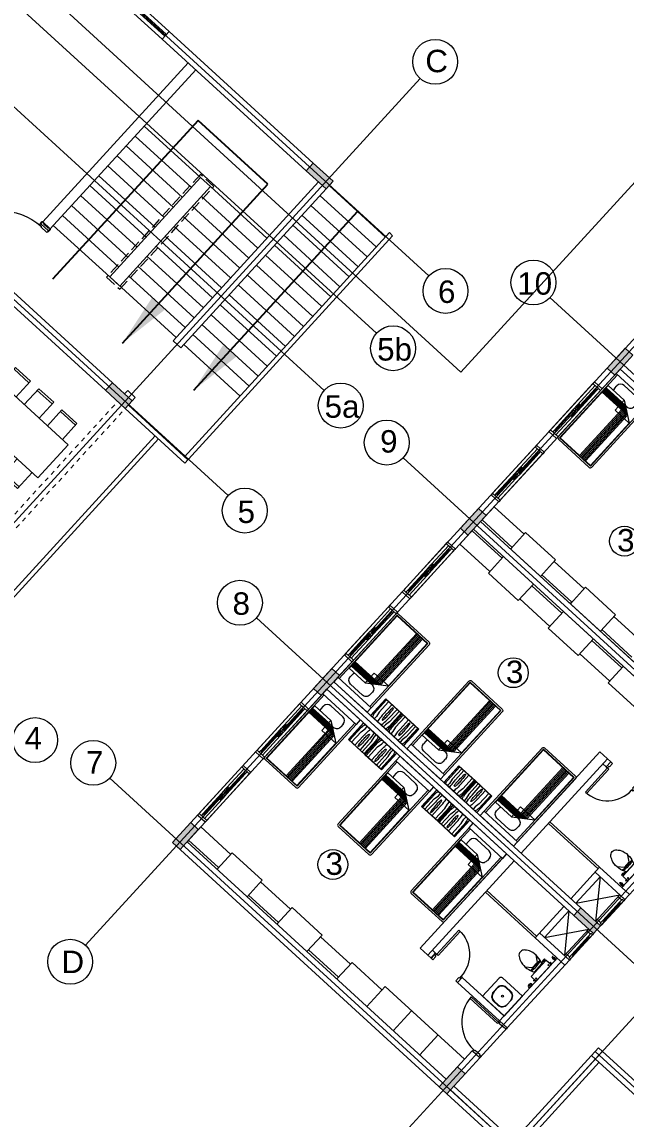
# Model space of a CAD drawing. Header units: metres. Extents: x 750 to 3116, y -341 to 1465.
# Drawn here: x 1572.8 to 1586.25, y 981.92 to 1006.37 of the extents above; entities that cross this region are included whole.
import ezdxf
from ezdxf.enums import TextEntityAlignment as Align

# ---------------------------------------------------------------- set-up
doc = ezdxf.new("R2010")
doc.units = ezdxf.units.M
doc.linetypes.add('ACAD_ISO02W100', pattern=[15, 12, -3])
doc.linetypes.add('HIDDEN', pattern=[0.375, 0.25, -0.125])
for name, color, linetype, lineweight in [('A-Door', 254, 'Continuous', 5), ('Bathroom Door', 252, 'Continuous', 5), ('Bathroom fur', 252, 'Continuous', 5), ('Centre Line', 7, 'Continuous', 13), ('Column', 50, 'Continuous', 20), ('Cutout', 153, 'Continuous', 5), ('Door', 253, 'Continuous', 5), ('Furniture', 44, 'Continuous', 5), ('GUIDE LINE', 7, 'Continuous', 5), ('Hatch', 251, 'Continuous', 5), ('Hidden line', 251, 'Continuous', 5), ('Inverted beam', 252, 'Continuous', 5), ('Levels', 252, 'Continuous', 5), ('Railing', 190, 'Continuous', 5), ('Stiarcase', 180, 'Continuous', 5), ('Wall ext', 20, 'Continuous', 18), ('WINDOW', 33, 'Continuous', 5)]:
    doc.layers.add(name, color=color, linetype=linetype, lineweight=lineweight)
doc.layers.add('Text', color=7, linetype='Continuous')
doc.styles.get("Standard").update_dxf_attribs({"font": 'arial.ttf'})
doc.styles.add('TEXT-DET', font='simplex.shx', dxfattribs={"width": 0.7})
doc.dimstyles.new('ISO-25', dxfattribs={"dimtxt": 2, "dimasz": 2, "dimexe": 1.25, "dimexo": 0.625, "dimgap": 1.5, "dimtad": 1, "dimtxsty": 'Standard', "dimblk": 'DOT', "dimcen": 1.5, "dimadec": 0, "dimazin": 0, "dimtfac": 1, "dimtmove": 0, "dimatfit": 3, "dimfxl": 0, "dimarcsym": 0})

# ---------------------------------------------------------------- blocks, each defined once
blk = doc.blocks.new('Water Closet')
at = {"layer": 'Bathroom fur', "linetype": 'ByBlock'}
for p, q in [((1886.217, 447.662), (1886.217, 447.713)), ((1886.239, 447.713), (1886.217, 447.713)), ((1886.217, 447.662), (1886.232, 447.625)), ((1886.239, 447.608), (1886.239, 447.713)), ((1886.239, 447.666), (1886.264, 447.666)), ((1886.264, 447.23), (1886.264, 447.703)), ((1886.407, 447.713), (1886.274, 447.713)), ((1886.39, 447.724), (1886.365, 447.724)), ((1886.365, 447.724), (1886.365, 447.715)), ((1886.39, 447.715), (1886.365, 447.715)), ((1886.387, 447.744), (1886.368, 447.744)), ((1886.368, 447.744), (1886.368, 447.724)), ((1886.387, 447.744), (1886.387, 447.724)), ((1886.39, 447.724), (1886.39, 447.715)), ((1886.416, 447.23), (1886.416, 447.703)), ((1886.152, 447.554), (1886.027, 447.644)), ((1886.152, 447.379), (1886.152, 447.554)), ((1886.232, 447.625), (1886.239, 447.625)), ((1886.239, 447.608), (1886.264, 447.608)), ((1886.256, 447.343), (1886.256, 447.59)), ((1886.152, 447.379), (1886.027, 447.288)), ((1886.407, 447.22), (1886.274, 447.22)), ((1886.365, 447.208), (1886.365, 447.218)), ((1886.39, 447.218), (1886.365, 447.218)), ((1886.39, 447.208), (1886.365, 447.208)), ((1886.368, 447.189), (1886.368, 447.208)), ((1886.387, 447.189), (1886.368, 447.189)), ((1886.387, 447.189), (1886.387, 447.208)), ((1886.39, 447.208), (1886.39, 447.218))]:
    blk.add_line(p, q, dxfattribs=at)
at = {"layer": 'Bathroom fur', "linetype": 'Continuous', "lineweight": -3}
for p, q in [((1886.331, 447.871), (1886.35, 447.871)), ((1886.331, 447.851), (1886.35, 447.851)), ((1886.364, 447.861), (1886.346, 447.861)), ((1886.364, 447.861), (1886.349, 447.87)), ((1886.364, 447.861), (1886.349, 447.853)), ((1886.364, 447.861), (1886.355, 447.877)), ((1886.364, 447.861), (1886.355, 447.846)), ((1886.364, 447.861), (1886.364, 447.879)), ((1886.364, 447.861), (1886.364, 447.879)), ((1886.364, 447.861), (1886.364, 447.879)), ((1886.364, 447.861), (1886.364, 447.879)), ((1886.364, 447.861), (1886.364, 447.879)), ((1886.364, 447.861), (1886.364, 447.879)), ((1886.364, 447.861), (1886.364, 447.879)), ((1886.364, 447.861), (1886.364, 447.879)), ((1886.364, 447.861), (1886.364, 447.879)), ((1886.364, 447.861), (1886.364, 447.879)), ((1886.364, 447.861), (1886.364, 447.879)), ((1886.364, 447.861), (1886.364, 447.879)), ((1886.364, 447.861), (1886.373, 447.877)), ((1886.364, 447.861), (1886.379, 447.87)), ((1886.364, 447.861), (1886.381, 447.861)), ((1886.364, 447.861), (1886.379, 447.853)), ((1886.364, 447.861), (1886.373, 447.846)), ((1886.364, 447.861), (1886.364, 447.844)), ((1886.378, 447.871), (1886.416, 447.871)), ((1886.378, 447.851), (1886.416, 447.851)), ((1886.416, 447.851), (1886.416, 447.871))]:
    blk.add_line(p, q, dxfattribs=at)
at = {"layer": 'Bathroom fur'}
for p, q in [((1886.356, 447.031), (1886.356, 447.081)), ((1886.366, 447.031), (1886.366, 447.081)), ((1886.416, 447.106), (1886.381, 447.106)), ((1886.416, 447.096), (1886.381, 447.096)), ((1886.416, 447.016), (1886.381, 447.016)), ((1886.416, 447.006), (1886.381, 447.006))]:
    blk.add_line(p, q, dxfattribs=at)
at = {"layer": 'Bathroom fur', "linetype": 'Continuous', "lineweight": -3}
blk.add_circle((1886.364, 447.861), 0.0175, dxfattribs=at)
at = {"layer": 'Bathroom fur', "linetype": 'ByBlock'}
for centre in [(1886.378, 447.669), (1886.378, 447.264)]:
    blk.add_circle(centre, 0.0123, dxfattribs=at)
for centre, radius, start, end in [((1886.274, 447.703), 0.00987, 90, 180), ((1886.407, 447.703), 0.00987, 0, 90), ((1885.835, 447.467), 0.119, 126.3794, 233.6206), ((1886.035, 447.208), 0.446, 109.2942, 127.2549), ((1886.017, 447.095), 0.55, 64.2321, 103.6755), ((1884.672, 447.479), 1.501, 353.4552, 5.5271), ((1885.552, 447.472), 0.65, 345.9276, 13.0204), ((1886.041, 447.728), 0.451, 232.2382, 250.1051), ((1886.017, 447.838), 0.55, 256.3245, 295.7679), ((1886.274, 447.23), 0.00987, 180, 270), ((1886.407, 447.23), 0.00987, 270, 0)]:
    blk.add_arc(centre, radius, start, end, dxfattribs=at)
at = {"layer": 'Bathroom fur', "linetype": 'Continuous', "lineweight": -3}
blk.add_arc((1886.331, 447.861), 0.01, 90.002, 270, dxfattribs=at)
at = {"layer": 'Bathroom fur'}
for centre, radius, start, end in [((1886.381, 447.081), 0.025, 90, 180), ((1886.381, 447.031), 0.025, 180, 270), ((1886.381, 447.081), 0.015, 90, 180), ((1886.381, 447.031), 0.015, 180, 270)]:
    blk.add_arc(centre, radius, start, end, dxfattribs=at)
at = {"layer": 'Bathroom fur', "style": 'TEXT-DET', "width": 0.6}
blk.add_text('1', height=0.06, dxfattribs=at).set_placement((1886.394, 447.07), align=Align.MIDDLE)
blk = doc.blocks.new('Bed')
at = {"layer": 'Furniture', "linetype": 'Continuous'}
for p, q in [((1878.327, 465.952), (1879.337, 465.952)), ((1878.327, 465.817), (1878.327, 465.952)), ((1879.337, 465.817), (1878.327, 465.817)), ((1878.327, 463.909), (1878.327, 465.817)), ((1878.367, 463.909), (1878.367, 465.817)), ((1879.297, 465.817), (1879.297, 463.909)), ((1879.337, 465.952), (1879.337, 465.817)), ((1879.337, 465.817), (1879.337, 463.909)), ((1878.525, 465.544), (1878.525, 465.624)), ((1878.642, 465.742), (1879.002, 465.742)), ((1879.12, 465.624), (1879.12, 465.544)), ((1878.377, 465.499), (1878.862, 465.499)), ((1878.377, 463.919), (1878.377, 465.499)), ((1878.962, 465.429), (1878.377, 465.429)), ((1878.992, 465.407), (1878.377, 465.407)), ((1879.022, 465.386), (1878.377, 465.386)), ((1879.052, 465.365), (1878.377, 465.365)), ((1879.082, 465.344), (1878.377, 465.344)), ((1879.112, 465.323), (1878.377, 465.323)), ((1879.142, 465.302), (1878.377, 465.302)), ((1878.862, 465.499), (1879.287, 465.199)), ((1878.862, 465.199), (1878.862, 465.499)), ((1878.962, 463.919), (1878.962, 465.429)), ((1879.002, 465.427), (1878.965, 465.427)), ((1878.992, 463.919), (1878.992, 465.407)), ((1879.022, 463.919), (1879.022, 465.386)), ((1879.052, 463.919), (1879.052, 465.365)), ((1879.082, 463.919), (1879.082, 465.344)), ((1879.112, 463.919), (1879.112, 465.323)), ((1879.142, 463.919), (1879.142, 465.302)), ((1879.287, 465.199), (1878.862, 465.199)), ((1879.287, 465.199), (1879.287, 463.919)), ((1879.297, 463.909), (1878.367, 463.909)), ((1879.297, 463.869), (1878.367, 463.869)), ((1879.287, 463.919), (1878.377, 463.919))]:
    blk.add_line(p, q, dxfattribs=at)
for centre, radius, start, end in [((1878.642, 465.624), 0.117, 90, 180), ((1878.642, 465.544), 0.117, 180.0006, 202.5189), ((1879.002, 465.624), 0.117, 360, 90), ((1879.002, 465.544), 0.117, 270, 0), ((1878.367, 463.909), 0.04, 180, 270), ((1879.297, 463.909), 0.04, 270, 0)]:
    blk.add_arc(centre, radius, start, end, dxfattribs=at)
blk = doc.blocks.new('Nightstand')
at = {"layer": 'Furniture'}
for p, q in [((1879.838, 464.54), (1879.838, 464.04)), ((1880.338, 464.54), (1879.838, 464.54)), ((1879.843, 464.535), (1879.843, 464.045)), ((1880.333, 464.535), (1879.843, 464.535)), ((1879.951, 464.469), (1879.951, 464.535)), ((1880.226, 464.469), (1880.226, 464.535)), ((1880.333, 464.045), (1880.333, 464.535)), ((1880.338, 464.04), (1880.338, 464.54)), ((1879.869, 464.442), (1879.871, 464.467)), ((1879.869, 464.045), (1879.869, 464.442)), ((1879.929, 464.358), (1879.951, 464.469)), ((1879.929, 464.045), (1879.929, 464.358)), ((1879.997, 464.32), (1879.991, 464.045)), ((1880.074, 464.444), (1880.068, 464.44)), ((1880.08, 464.44), (1880.074, 464.444)), ((1880.147, 464.32), (1880.147, 464.045)), ((1880.248, 464.358), (1880.226, 464.469)), ((1880.248, 464.045), (1880.248, 464.358)), ((1880.308, 464.442), (1880.305, 464.467)), ((1880.308, 464.045), (1880.308, 464.442)), ((1879.838, 464.04), (1880.338, 464.04)), ((1879.843, 464.045), (1880.333, 464.045)), ((1880.068, 464.081), (1880.074, 464.077)), ((1880.074, 464.077), (1880.08, 464.081))]:
    blk.add_line(p, q, dxfattribs=at)
for centre, radius, start, end in [((1880.021, 464.452), 0.15, 146.5657, 174.2856), ((1880.825, 464.399), 0.823, 170.5074, 174.0179), ((1879.315, 464.399), 0.828, 5.9821, 9.4446), ((1880.156, 464.452), 0.15, 5.7144, 33.4343), ((1881.576, 464.32), 1.578, 174.0179, 180), ((1880.715, 464.32), 0.664, 175.5997, 180), ((1880.715, 464.32), 0.664, 180, 184.4003), ((1880.395, 464.345), 0.343, 169.4757, 175.5997), ((1880.197, 464.382), 0.142, 155.8434, 169.4757), ((1879.951, 464.382), 0.142, 10.5243, 24.1566), ((1879.753, 464.345), 0.343, 4.4003, 10.5243), ((1879.433, 464.32), 0.664, 0, 4.4003), ((1879.433, 464.32), 0.664, 355.5997, 0), ((1878.564, 464.32), 1.583, 0, 5.9821), ((1886.298, 464.381), 6.246, 181.0259, 182.4606), ((1880.197, 464.139), 0.142, 190.5243, 204.1566), ((1879.951, 464.139), 0.142, 335.8434, 349.4757), ((1873.85, 464.381), 6.246, 357.5394, 358.9741)]:
    blk.add_arc(centre, radius, start, end, dxfattribs=at)
blk = doc.blocks.new('Wash bashin')
at = {"layer": 'Bathroom fur', "ltscale": 0.35}
for p, q in [((1884.067, 437.333), (1884.067, 437.883)), ((1884.117, 437.933), (1884.717, 437.933)), ((1884.717, 437.333), (1884.717, 437.933)), ((1884.067, 437.333), (1884.717, 437.333))]:
    blk.add_line(p, q, dxfattribs=at)
at = {"layer": 'Bathroom fur'}
for p, q in [((1884.177, 437.568), (1884.177, 437.688)), ((1884.185, 437.568), (1884.185, 437.688)), ((1884.327, 437.838), (1884.447, 437.838)), ((1884.327, 437.83), (1884.447, 437.83)), ((1884.589, 437.688), (1884.589, 437.568)), ((1884.597, 437.688), (1884.597, 437.568)), ((1884.447, 437.426), (1884.327, 437.426)), ((1884.447, 437.418), (1884.327, 437.418))]:
    blk.add_line(p, q, dxfattribs=at)
blk.add_circle((1884.392, 437.633), 0.0225, dxfattribs=at)
at = {"layer": 'Bathroom fur', "ltscale": 0.35}
blk.add_arc((1884.117, 437.883), 0.05, 90, 180, dxfattribs=at)
at = {"layer": 'Bathroom fur'}
for centre, radius, start, end in [((1884.327, 437.688), 0.15, 90, 180), ((1884.327, 437.688), 0.142, 90, 180), ((1884.447, 437.688), 0.15, 0, 90), ((1884.447, 437.688), 0.142, 0, 90), ((1884.327, 437.568), 0.15, 180, 270), ((1884.327, 437.568), 0.142, 180, 270), ((1884.447, 437.568), 0.15, 270, 0), ((1884.447, 437.568), 0.142, 270, 0)]:
    blk.add_arc(centre, radius, start, end, dxfattribs=at)
blk = doc.blocks.new('Dining Table')
at = {"layer": 'Furniture', "color": 0, "linetype": 'ByBlock'}
for p, q in [((29872645, 12208379), (29872645, 12208859)), ((29872645, 12208859), (29873095, 12208859)), ((29872645, 12208809), (29873095, 12208809)), ((29873095, 12208859), (29873095, 12208379)), ((29873345, 12208859), (29873345, 12208379)), ((29873795, 12208859), (29873345, 12208859)), ((29873795, 12208809), (29873345, 12208809)), ((29873795, 12208379), (29873795, 12208859)), ((29874495, 12208859), (29874045, 12208859)), ((29874045, 12208859), (29874045, 12208379)), ((29874495, 12208809), (29874045, 12208809)), ((29874495, 12208379), (29874495, 12208859)), ((29872470, 12208379), (29872470, 12207379)), ((29874670, 12208379), (29872470, 12208379)), ((29874670, 12207379), (29874670, 12208379)), ((29874670, 12207379), (29872470, 12207379)), ((29872645, 12207379), (29872645, 12206899)), ((29873095, 12206899), (29873095, 12207379)), ((29873345, 12206899), (29873345, 12207379)), ((29873795, 12207379), (29873795, 12206899)), ((29874045, 12206899), (29874045, 12207379)), ((29874495, 12207379), (29874495, 12206899)), ((29872645, 12206949), (29873095, 12206949)), ((29872645, 12206899), (29873095, 12206899)), ((29873795, 12206949), (29873345, 12206949)), ((29873795, 12206899), (29873345, 12206899)), ((29874495, 12206949), (29874045, 12206949)), ((29874495, 12206899), (29874045, 12206899))]:
    blk.add_line(p, q, dxfattribs=at)
blk = doc.blocks.new('Door 900')
at = {"layer": 'A-Door'}
for points in [[(29934124, 12198491), (29934164, 12198491), (29934164, 12198476), (29934239, 12198476), (29934314, 12198476), (29934314, 12198491), (29934354, 12198491), (29934354, 12198524), (29934239, 12198524), (29934124, 12198524)], [(29934164, 12197672), (29934314, 12197672), (29934314, 12197658), (29934354, 12197658), (29934354, 12197624), (29934239, 12197624), (29934124, 12197624), (29934124, 12197658), (29934164, 12197658)]]:
    blk.add_lwpolyline(points, close=True, dxfattribs=at)
blk.add_lwpolyline([(29935187, 12197658), (29934354, 12197658), (29934354, 12197698), (29935185, 12197698)], dxfattribs=at)
blk.add_arc((29934327, 12197631), 860, 1.7769, 88.2024, dxfattribs=at)
blk = doc.blocks.new('Door1')
at = {"layer": 'Bathroom Door'}
for p, q in [((1900.586, 444.886), (1899.856, 444.886)), ((1900.586, 444.846), (1899.857, 444.846))]:
    blk.add_line(p, q, dxfattribs=at)
for points in [[(1900.736, 444.921), (1900.586, 444.921), (1900.586, 444.886), (1900.636, 444.886), (1900.636, 444.871), (1900.736, 444.871), (1900.736, 444.921)], [(1900.586, 444.886), (1900.586, 444.846)], [(1900.736, 444.121), (1900.586, 444.121), (1900.586, 444.156), (1900.636, 444.156), (1900.636, 444.171), (1900.736, 444.171), (1900.736, 444.121)]]:
    blk.add_lwpolyline(points, dxfattribs=at)
blk.add_arc((1900.586, 444.886), 0.73, 180, 270, dxfattribs=at)
blk = doc.blocks.new('WINODO1')
at = {"layer": 'WINDOW', "linetype": 'Continuous'}
for p, q in [((2471212540, 936769700), (2471212491, 936769700)), ((2471212491, 936769700), (2471212491, 936769470)), ((2471212540, 936769470), (2471212491, 936769470)), ((2471212540, 936769700), (2471212540, 936769470)), ((2471213991, 936769700), (2471213943, 936769700)), ((2471213943, 936769700), (2471213943, 936769470)), ((2471213991, 936769470), (2471213943, 936769470)), ((2471213991, 936769700), (2471213991, 936769470))]:
    blk.add_line(p, q, dxfattribs=at)
at = {"layer": 'WINDOW'}
for p, q in [((2471212540, 936769700), (2471213943, 936769700)), ((2471213241, 936769537), (2471212540, 936769537)), ((2471212540, 936769470), (2471213943, 936769470)), ((2471212588, 936769633), (2471213217, 936769633)), ((2471212588, 936769585), (2471213217, 936769585)), ((2471213193, 936769561), (2471213089, 936769561)), ((2471213241, 936769633), (2471213943, 936769633)), ((2471213266, 936769585), (2471213895, 936769585)), ((2471213266, 936769537), (2471213895, 936769537)), ((2471213290, 936769609), (2471213394, 936769609))]:
    blk.add_line(p, q, dxfattribs=at)
at = {"layer": 'WINDOW', "color": 4}
blk.add_line((2471212588, 936769609), (2471213217, 936769609), dxfattribs=at)
at = {"layer": 'WINDOW', "color": 4, "true_color": 0x1fffff}
blk.add_line((2471213266, 936769561), (2471213895, 936769561), dxfattribs=at)
at = {"layer": 'WINDOW'}
for points in [[(2471212540, 936769585), (2471212588, 936769585), (2471212588, 936769633), (2471212540, 936769633)], [(2471213076, 936769561), (2471213089, 936769568), (2471213089, 936769554)], [(2471213217, 936769585), (2471213266, 936769585), (2471213266, 936769633), (2471213217, 936769633)], [(2471213217, 936769537), (2471213266, 936769537), (2471213266, 936769585), (2471213217, 936769585)], [(2471213406, 936769609), (2471213394, 936769616), (2471213394, 936769602)], [(2471213895, 936769537), (2471213943, 936769537), (2471213943, 936769585), (2471213895, 936769585)]]:
    blk.add_lwpolyline(points, close=True, dxfattribs=at)
blk = doc.blocks.new('_Dot')
at = {"color": 0, "linetype": 'ByBlock', "lineweight": -2}
blk.add_line((-0.5, 0), (-1, 0), dxfattribs=at)
at = {"color": 0, "linetype": 'ByBlock', "const_width": 0.5}
blk.add_lwpolyline([(-0.25, 0, 1), (0.25, 0, 1)], format="xyb", close=True, dxfattribs=at)
blk = doc.blocks.new('door 1500')
at = {"layer": 'Door'}
for p, q in [((11493492.435, 4446033.785), (11493492.43, 4446033.735)), ((11493492.609, 4446033.719), (11493492.43, 4446033.735)), ((11493492.435, 4446033.785), (11493492.664, 4446033.765)), ((11493492.631, 4446033.804), (11493492.474, 4446033.818)), ((11493492.61, 4446033.734), (11493492.609, 4446033.719)), ((11493492.61, 4446033.734), (11493492.661, 4446033.729)), ((11493492.664, 4446033.765), (11493492.661, 4446033.729)), ((11493492.315, 4446032.42), (11493492.319, 4446032.471)), ((11493492.315, 4446032.42), (11493492.544, 4446032.4)), ((11493492.498, 4446032.455), (11493492.319, 4446032.471)), ((11493492.505, 4446032.367), (11493492.348, 4446032.381)), ((11493492.497, 4446032.441), (11493492.498, 4446032.455)), ((11493492.497, 4446032.441), (11493492.547, 4446032.436)), ((11493492.544, 4446032.4), (11493492.547, 4446032.436)), ((11493492.546, 4446032.428), (11493492.569, 4446032.426)), ((11493492.559, 4446032.438), (11493492.557, 4446032.415)), ((11493492.585, 4446032.436), (11493492.571, 4446032.437)), ((11493492.571, 4446032.437), (11493492.573, 4446032.415)), ((11493492.573, 4446032.415), (11493493.788, 4446032.308)), ((11493492.589, 4446032.476), (11493492.585, 4446032.436)), ((11493493.783, 4446032.371), (11493492.589, 4446032.476)), ((11493492.711, 4446032.465), (11493492.706, 4446032.404)), ((11493493.661, 4446032.382), (11493493.656, 4446032.32)), ((11493493.78, 4446032.331), (11493493.783, 4446032.371)), ((11493493.794, 4446032.33), (11493493.78, 4446032.331)), ((11493493.788, 4446032.308), (11493493.794, 4446032.33))]:
    blk.add_line(p, q, dxfattribs=at)
for points in [[(11493492.433, 4446033.847), (11493492.44, 4446033.846), (11493492.433, 4446033.767), (11493492.426, 4446033.768, -0.414214), (11493492.419, 4446033.776), (11493492.425, 4446033.84, -0.414214)], [(11493492.676, 4446033.826), (11493492.669, 4446033.826), (11493492.662, 4446033.747), (11493492.67, 4446033.747, 0.414214), (11493492.677, 4446033.753), (11493492.683, 4446033.818, 0.414214)], [(11493492.302, 4446032.353), (11493492.309, 4446032.352), (11493492.316, 4446032.438), (11493492.309, 4446032.439, 0.414214), (11493492.301, 4446032.432), (11493492.295, 4446032.361, 0.414214)], [(11493492.545, 4446032.331), (11493492.538, 4446032.332), (11493492.545, 4446032.418), (11493492.553, 4446032.418, -0.414214), (11493492.559, 4446032.41), (11493492.553, 4446032.338, -0.414214)]]:
    blk.add_lwpolyline(points, format="xyb", close=True, dxfattribs=at)
for radius in [0.00865, 0.00577]:
    blk.add_circle((11493492.558, 4446032.427), radius, dxfattribs=at)
at = {"layer": 'Door', "linetype": 'HIDDEN', "ltscale": 10}
blk.add_arc((11493492.493, 4446032.434), 1.305, 355.4248, 84.8429, dxfattribs=at)
blk = doc.blocks.new('700mm Door')
at = {"layer": 'Door'}
for points in [[(11493508.327, 4446107.926), (11493508.287, 4446107.926), (11493508.287, 4446107.776), (11493508.344, 4446107.776), (11493508.344, 4446107.868), (11493508.344, 4446107.88), (11493508.327, 4446107.88)], [(11493508.327, 4446107.88), (11493508.413, 4446107.88), (11493508.413, 4446107.926), (11493508.327, 4446107.926)], [(11493508.413, 4446107.891), (11493508.961, 4446107.891), (11493508.961, 4446107.914), (11493508.413, 4446107.914)], [(11493509.047, 4446107.88), (11493508.961, 4446107.88), (11493508.961, 4446107.926), (11493509.047, 4446107.926)], [(11493509.047, 4446107.926), (11493509.047, 4446107.88), (11493509.03, 4446107.88), (11493509.03, 4446107.868), (11493509.03, 4446107.776), (11493509.087, 4446107.776), (11493509.087, 4446107.926)]]:
    blk.add_lwpolyline(points, close=True, dxfattribs=at)
at = {"layer": 'Door', "color": 1}
blk.add_lwpolyline([(11493508.413, 4446107.88), (11493508.961, 4446107.88), (11493508.961, 4446107.926), (11493508.413, 4446107.926)], close=True, dxfattribs=at)

msp = doc.modelspace()

# ---------------------------------------------------------------- hatches: boundary and pattern name
at = {"layer": 'Hatch', "transparency": 33554687}
h = msp.add_hatch(color=256, dxfattribs=at)
h.dxf.hatch_style = 1
h.paths.add_polyline_path([(1646.175, 977.256), (1646.005, 977.411), (1645.846, 977.238), (1645.755, 977.138), (1645.6, 976.969), (1645.769, 976.813)])
h.paths.add_polyline_path([(1649.318, 980.688), (1649.149, 980.843), (1648.743, 980.401), (1648.913, 980.245)])
h.paths.add_polyline_path([(1652.587, 984.256), (1652.417, 984.412), (1652.384, 984.375), (1652.292, 984.275), (1652.012, 983.969), (1652.182, 983.814)])
h.paths.add_polyline_path([(1655.856, 987.825), (1655.686, 987.98), (1655.281, 987.538), (1655.45, 987.383)])
h.paths.add_polyline_path([(1659.124, 991.394), (1658.955, 991.549), (1658.549, 991.106), (1658.719, 990.951)])
h.paths.add_polyline_path([(1661.826, 995.231), (1661.67, 995.061), (1662.113, 994.656), (1662.268, 994.826)])
h.paths.add_polyline_path([(1657.785, 998.932), (1657.629, 998.763), (1658.072, 998.357), (1658.227, 998.527)])
h.paths.add_polyline_path([(1654.516, 995.364), (1654.361, 995.194), (1654.471, 995.093), (1654.803, 994.789), (1654.958, 994.959)])
h.paths.add_polyline_path([(1652.746, 996.985), (1652.591, 996.815), (1653.033, 996.41), (1653.189, 996.58)])
h.paths.add_polyline_path([(1651.542, 991.776), (1651.372, 991.932), (1650.967, 991.489), (1651.137, 991.334)])
h.paths.add_polyline_path([(1650.045, 993.148), (1649.875, 993.303), (1649.47, 992.86), (1649.64, 992.705)])
h.paths.add_polyline_path([(1647.979, 988.227), (1647.823, 988.057), (1647.934, 987.956), (1648.266, 987.652), (1648.421, 987.822)])
h.paths.add_polyline_path([(1646.541, 989.544), (1646.209, 989.848), (1646.053, 989.678), (1646.496, 989.273), (1646.651, 989.443)])
h.paths.add_polyline_path([(1645.004, 984.639), (1644.835, 984.795), (1644.43, 984.352), (1644.599, 984.197)])
h.paths.add_polyline_path([(1643.632, 986.147), (1643.463, 986.302), (1643.058, 985.86), (1643.227, 985.704)])
h.paths.add_polyline_path([(1641.441, 981.09), (1641.286, 980.92), (1641.728, 980.515), (1641.884, 980.684)])
h.paths.add_polyline_path([(1640.114, 982.306), (1639.944, 982.461), (1639.539, 982.018), (1639.709, 981.863)])
h.paths.add_polyline_path([(1636.735, 978.838), (1636.403, 979.142), (1636.247, 978.973), (1636.69, 978.567), (1636.845, 978.737)])
h.paths.add_polyline_path([(1631.152, 984.454), (1630.982, 984.609), (1630.577, 984.167), (1630.746, 984.011)])
h.paths.add_polyline_path([(1634.17, 987.75), (1634.001, 987.905), (1633.595, 987.463), (1633.765, 987.307)])
h.paths.add_polyline_path([(1637.689, 991.591), (1637.519, 991.746), (1637.114, 991.304), (1637.284, 991.149)])
h.paths.add_polyline_path([(1640.833, 995.023), (1640.663, 995.178), (1640.258, 994.736), (1640.427, 994.581), (1640.461, 994.618), (1640.552, 994.717)])
h.paths.add_polyline_path([(1644.101, 998.592), (1643.932, 998.747), (1643.527, 998.305), (1643.696, 998.149)])
h.paths.add_polyline_path([(1646.999, 1001.755), (1647.09, 1001.854), (1647.245, 1002.024), (1647.076, 1002.179), (1646.67, 1001.737), (1646.84, 1001.581)])
h.paths.add_polyline_path([(1636.008, 999.191), (1635.839, 999.347), (1635.433, 998.904), (1635.603, 998.749)])
h.paths.add_polyline_path([(1631.525, 1003.298), (1631.369, 1003.129), (1631.48, 1003.027), (1631.812, 1002.723), (1631.967, 1002.893)])
h.paths.add_polyline_path([(1628.676, 999.847), (1628.506, 1000.002), (1628.101, 999.56), (1628.27, 999.405)])
h.paths.add_polyline_path([(1632.989, 995.896), (1632.82, 996.051), (1632.415, 995.609), (1632.584, 995.453)])
h.paths.add_polyline_path([(1629.471, 992.054), (1629.301, 992.21), (1628.896, 991.767), (1629.066, 991.612)])
h.paths.add_polyline_path([(1624.987, 996.161), (1624.832, 995.991), (1625.274, 995.586), (1625.43, 995.756)])
h.paths.add_polyline_path([(1626.327, 988.622), (1626.157, 988.778), (1626.124, 988.741), (1626.032, 988.641), (1625.752, 988.335), (1625.922, 988.18)])
h.paths.add_polyline_path([(1621.719, 992.593), (1621.563, 992.423), (1621.674, 992.322), (1622.006, 992.018), (1622.161, 992.187)])
h.paths.add_polyline_path([(1619.949, 994.214), (1619.794, 994.044), (1620.236, 993.639), (1620.391, 993.808), (1620.281, 993.91)])
h.paths.add_polyline_path([(1623.218, 997.782), (1623.062, 997.613), (1623.505, 997.207), (1623.66, 997.377)])
h.paths.add_polyline_path([(1626.486, 1001.351), (1626.331, 1001.181), (1626.773, 1000.776), (1626.929, 1000.945)])
h.paths.add_polyline_path([(1622.117, 1005.353), (1621.962, 1005.183), (1622.404, 1004.778), (1622.56, 1004.947)])
h.paths.add_polyline_path([(1619.143, 1001.765), (1618.973, 1001.921), (1618.568, 1001.478), (1618.738, 1001.323)])
h.paths.add_polyline_path([(1615.874, 998.197), (1615.705, 998.352), (1615.299, 997.91), (1615.469, 997.754)])
h.paths.add_polyline_path([(1612.731, 994.765), (1612.561, 994.92), (1612.156, 994.478), (1612.325, 994.322)])
h.paths.add_polyline_path([(1617.373, 990.513), (1617.203, 990.668), (1616.798, 990.226), (1616.967, 990.07)])
h.paths.add_polyline_path([(1618.745, 989.005), (1618.575, 989.16), (1618.17, 988.718), (1618.339, 988.563)])
h.paths.add_polyline_path([(1623.058, 985.054), (1622.889, 985.209), (1622.483, 984.767), (1622.653, 984.611)])
h.paths.add_polyline_path([(1619.915, 981.622), (1619.745, 981.777), (1619.34, 981.334), (1619.509, 981.179)])
h.paths.add_polyline_path([(1615.181, 985.455), (1615.026, 985.286), (1615.468, 984.881), (1615.624, 985.05)])
h.paths.add_polyline_path([(1613.411, 987.077), (1613.256, 986.907), (1613.699, 986.502), (1613.854, 986.671)])
h.paths.add_polyline_path([(1609.042, 991.079), (1608.887, 990.909), (1609.329, 990.504), (1609.485, 990.673)])
h.paths.add_polyline_path([(1610.143, 983.508), (1609.987, 983.338), (1610.43, 982.933), (1610.585, 983.103)])
h.paths.add_polyline_path([(1607.566, 979.807), (1607.397, 979.962), (1606.992, 979.52), (1607.161, 979.365)])
h.paths.add_polyline_path([(1602.924, 984.059), (1602.755, 984.214), (1602.35, 983.772), (1602.519, 983.617)])
h.paths.add_polyline_path([(1604.823, 995.445), (1604.653, 995.601), (1604.495, 995.427), (1604.403, 995.328), (1604.248, 995.158), (1604.418, 995.003)])
h.paths.add_polyline_path([(1607.842, 998.741), (1607.672, 998.896), (1607.267, 998.454), (1607.436, 998.298)])
h.paths.add_polyline_path([(1603.528, 1002.692), (1603.358, 1002.848), (1602.953, 1002.405), (1603.123, 1002.25)])
h.paths.add_polyline_path([(1600.09, 999.279), (1599.934, 999.109), (1600.377, 998.704), (1600.532, 998.874)])
h.paths.add_polyline_path([(1602.031, 1004.063), (1601.861, 1004.219), (1601.456, 1003.776), (1601.626, 1003.621)])
h.paths.add_polyline_path([(1596.087, 1009.508), (1595.918, 1009.663), (1595.513, 1009.22), (1595.682, 1009.065)])
h.paths.add_polyline_path([(1592.944, 1006.075), (1592.774, 1006.231), (1592.369, 1005.788), (1592.538, 1005.633)])
h.paths.add_polyline_path([(1598.32, 1000.9), (1598.164, 1000.731), (1598.607, 1000.325), (1598.762, 1000.495)])
h.paths.add_polyline_path([(1595.619, 997.063), (1595.449, 997.218), (1595.044, 996.776), (1595.213, 996.62)])
h.paths.add_polyline_path([(1589.675, 1002.507), (1589.505, 1002.662), (1589.1, 1002.22), (1589.27, 1002.064)])
h.paths.add_polyline_path([(1586.406, 998.938), (1586.237, 999.094), (1585.831, 998.651), (1586.001, 998.496)])
h.paths.add_polyline_path([(1592.225, 993.358), (1591.782, 993.763), (1591.627, 993.594), (1592.07, 993.188)])
h.paths.add_polyline_path([(1593.995, 991.737), (1593.552, 992.142), (1593.397, 991.972), (1593.839, 991.567)])
h.paths.add_polyline_path([(1596.821, 995.711), (1596.666, 995.541), (1597.108, 995.136), (1597.263, 995.305)])
h.paths.add_polyline_path([(1601.304, 991.604), (1601.135, 991.759), (1600.729, 991.317), (1600.899, 991.161)])
h.paths.add_polyline_path([(1598.161, 988.172), (1597.991, 988.327), (1597.586, 987.885), (1597.755, 987.729)])
h.paths.add_polyline_path([(1594.892, 984.603), (1594.722, 984.759), (1594.317, 984.316), (1594.487, 984.161)])
h.paths.add_polyline_path([(1590.578, 988.555), (1590.408, 988.71), (1590.003, 988.267), (1590.173, 988.112)])
h.paths.add_polyline_path([(1589.081, 989.926), (1588.912, 990.081), (1588.506, 989.639), (1588.676, 989.483)])
h.paths.add_polyline_path([(1583.138, 995.37), (1582.968, 995.525), (1582.563, 995.083), (1582.732, 994.927)])
h.paths.add_polyline_path([(1579.869, 991.801), (1579.699, 991.957), (1579.294, 991.514), (1579.464, 991.359)])
h.paths.add_polyline_path([(1585.245, 986.626), (1585.09, 986.456), (1585.532, 986.051), (1585.687, 986.221)])
h.paths.add_polyline_path([(1587.015, 985.005), (1586.859, 984.835), (1587.302, 984.43), (1587.457, 984.6)])
h.paths.add_polyline_path([(1582.669, 982.925), (1582.499, 983.08), (1582.094, 982.638), (1582.263, 982.483)])
h.paths.add_polyline_path([(1576.725, 988.369), (1576.556, 988.525), (1576.15, 988.082), (1576.32, 987.927)])
h.paths.add_polyline_path([(1591.748, 981.171), (1591.579, 981.326), (1591.42, 981.153), (1591.329, 981.054), (1591.173, 980.884), (1591.343, 980.729)])
h.paths.add_polyline_path([(1561.743, 983.137), (1561.574, 983.292), (1561.169, 982.849), (1561.339, 982.694)])
h.paths.add_polyline_path([(1566.286, 988.109), (1566.116, 988.264), (1565.712, 987.821), (1565.882, 987.666)])
h.paths.add_polyline_path([(1570.833, 993.084), (1570.663, 993.24), (1570.258, 992.797), (1570.428, 992.642)])
h.paths.add_polyline_path([(1575.254, 997.924), (1574.811, 998.328), (1574.656, 998.159), (1575.099, 997.754)])
h.paths.add_polyline_path([(1579.283, 1003.223), (1579.128, 1003.053), (1579.571, 1002.648), (1579.726, 1002.818)])
h.paths.add_polyline_path([(1568.934, 1003.949), (1568.764, 1004.104), (1568.36, 1003.661), (1568.529, 1003.506)])
h.paths.add_polyline_path([(1564.388, 998.973), (1564.218, 999.128), (1563.813, 998.685), (1563.983, 998.53)])
h.paths.add_polyline_path([(1559.841, 993.997), (1559.672, 994.153), (1559.267, 993.71), (1559.437, 993.554)])
h.paths.add_polyline_path([(1557.524, 991.462), (1557.211, 991.748), (1557.211, 991.748), (1557.196, 991.762), (1557.081, 991.866), (1556.926, 991.696), (1557.369, 991.292)])
h.paths.add_polyline_path([(1555.295, 989.022), (1555.125, 989.177), (1554.721, 988.734), (1554.89, 988.579)])
h.paths.add_polyline_path([(1552.096, 996.421), (1551.941, 996.252), (1551.941, 996.252), (1552.384, 995.847), (1552.539, 996.017)])
h.paths.add_polyline_path([(1554.583, 998.802), (1554.413, 998.957), (1554.008, 998.514), (1554.178, 998.359)])
h.paths.add_polyline_path([(1559.129, 1003.778), (1558.959, 1003.933), (1558.555, 1003.49), (1558.724, 1003.335)])
h.paths.add_polyline_path([(1563.675, 1008.754), (1563.506, 1008.909), (1563.101, 1008.466), (1563.271, 1008.311)])
h.paths.add_polyline_path([(1567.853, 1013.667), (1567.698, 1013.497), (1568.141, 1013.092), (1568.296, 1013.262)])

# ---------------------------------------------------------------- linework, layer by layer
at = {"layer": 'Bathroom fur'}
for p, q in [((1585.632, 987.492), (1584.526, 988.506)), ((1585.665, 987.529), (1584.559, 988.542)), ((1584.261, 985.995), (1583.154, 987.009)), ((1584.227, 985.959), (1583.121, 986.972))]:
    msp.add_line(p, q, dxfattribs=at)
at = {"layer": 'Centre Line', "color": 30, "true_color": 0xf26722}
for p, q in [((1565.557, 1015.609), (1581.864, 1000.71)), ((1564.391, 1014.331), (1580.697, 999.432)), ((1563.224, 1013.054), (1579.53, 998.155)), ((1598.029, 1011.797), (1574.209, 985.792)), ((1561.085, 1010.714), (1577.391, 995.815)), ((1603.973, 1006.353), (1580.152, 980.348)), ((1559.224, 980.55), (1581.665, 1005.11)), ((1605.469, 1004.982), (1581.649, 978.977)), ((1615.262, 972.101), (1584.559, 1000.223)), ((1596.901, 982.356), (1581.291, 996.655)), ((1593.633, 978.787), (1578.022, 993.086)), ((1590.364, 975.219), (1574.753, 989.518))]:
    msp.add_line(p, q, dxfattribs=at)
at = {"layer": 'Centre Line', "color": 3, "true_color": 0x1fff1f}
msp.add_lwpolyline([(1560.568, 1018.718), (1582.572, 998.562), (1588.732, 1005.286), (1612.323, 983.678), (1624.767, 997.263), (1647.479, 976.459)], dxfattribs=at)
at = {"layer": 'Centre Line', "color": 30, "true_color": 0xf26722}
for centre in [(1582.003, 1005.479), (1584.191, 1000.561), (1582.232, 1000.372), (1581.065, 999.095), (1579.898, 997.818), (1580.922, 996.993), (1577.76, 995.477), (1577.653, 993.424), (1573.089, 990.365), (1574.384, 989.856), (1573.871, 985.424)]:
    msp.add_circle(centre, 0.5, dxfattribs=at)
at = {"layer": 'Column'}
for points in [[(1579.571, 1002.648), (1579.726, 1002.818), (1579.283, 1003.223), (1579.128, 1003.053), (1579.571, 1002.648)], [(1585.831, 998.651), (1586.237, 999.094), (1586.406, 998.938), (1586.001, 998.496), (1585.831, 998.651)], [(1575.099, 997.754), (1575.254, 997.924), (1574.811, 998.328), (1574.656, 998.159), (1575.099, 997.754)], [(1582.563, 995.083), (1582.968, 995.525), (1583.138, 995.37), (1582.732, 994.927), (1582.563, 995.083)], [(1579.294, 991.514), (1579.699, 991.957), (1579.869, 991.801), (1579.464, 991.359), (1579.294, 991.514)], [(1576.15, 988.082), (1576.556, 988.525), (1576.725, 988.369), (1576.32, 987.927), (1576.15, 988.082)], [(1585.245, 986.626), (1585.687, 986.221), (1585.532, 986.051), (1585.09, 986.456), (1585.245, 986.626)], [(1582.094, 982.638), (1582.499, 983.08), (1582.669, 982.925), (1582.263, 982.483), (1582.094, 982.638)]]:
    msp.add_lwpolyline(points, dxfattribs=at)
at = {"layer": 'Cutout'}
for p, q in [((1585.675, 987.317), (1585.577, 986.322)), ((1585.134, 986.727), (1586.117, 986.912)), ((1584.979, 986.558), (1584.881, 985.563)), ((1584.439, 985.968), (1585.422, 986.152))]:
    msp.add_line(p, q, dxfattribs=at)
at = {"layer": 'Furniture'}
for points in [[(1583.984, 994.954), (1583.317, 995.565), (1583.013, 995.233), (1588.787, 989.945)], [(1583.68, 994.622), (1583.714, 994.659), (1583.046, 995.27), (1583.013, 995.233)], [(1583.221, 994.121), (1582.553, 994.732), (1582.857, 995.064), (1588.631, 989.775)], [(1583.491, 994.416), (1582.824, 995.027)], [(1584.347, 994.011), (1584.685, 994.38), (1584.018, 994.991), (1583.68, 994.622)], [(1584.192, 993.841), (1583.854, 993.473), (1583.187, 994.084), (1583.525, 994.453)], [(1585.319, 993.731), (1584.651, 994.343)], [(1585.015, 993.4), (1585.049, 993.436), (1584.381, 994.048)], [(1584.826, 993.193), (1584.158, 993.804)], [(1585.682, 992.788), (1586.02, 993.157), (1585.352, 993.768), (1585.015, 993.4)], [(1584.555, 992.898), (1583.888, 993.509)], [(1585.527, 992.619), (1585.189, 992.25), (1584.522, 992.861), (1584.859, 993.23)], [(1586.653, 992.509), (1585.986, 993.12)], [(1586.383, 992.214), (1585.716, 992.825)], [(1586.16, 991.971), (1585.493, 992.582)], [(1585.89, 991.676), (1585.223, 992.287)], [(1586.524, 991.027), (1585.856, 991.639), (1586.194, 992.007)], [(1577.447, 987.817), (1576.779, 988.428), (1576.475, 988.096), (1582.249, 982.808)], [(1577.176, 987.522), (1576.509, 988.133), (1576.475, 988.096)], [(1577.81, 986.874), (1578.148, 987.243), (1577.48, 987.854), (1577.143, 987.485)], [(1578.781, 986.594), (1578.114, 987.206)], [(1578.511, 986.299), (1577.844, 986.911)], [(1579.145, 985.651), (1579.482, 986.02), (1578.815, 986.631), (1578.477, 986.263)], [(1580.116, 985.372), (1579.449, 985.983)], [(1579.846, 985.077), (1579.178, 985.688), (1579.145, 985.651)], [(1580.817, 984.797), (1580.15, 985.409), (1579.812, 985.04)], [(1580.479, 984.429), (1580.885, 984.871), (1582.654, 983.25)], [(1581.069, 983.888), (1581.475, 984.331)], [(1581.659, 983.348), (1582.065, 983.79)], [(1582.654, 983.25), (1582.249, 982.808)]]:
    msp.add_lwpolyline(points, dxfattribs=at)
at = {"layer": 'GUIDE LINE'}
for centre in [(1586.219, 994.797), (1583.742, 991.865), (1579.723, 987.59)]:
    msp.add_circle(centre, 0.333, dxfattribs=at)
at = {"layer": 'Hidden line', "linetype": 'ACAD_ISO02W100', "ltscale": 0.005}
for p, q in [((1561.574, 983.292), (1574.929, 997.909)), ((1561.743, 983.137), (1575.099, 997.754))]:
    msp.add_line(p, q, dxfattribs=at)
at = {"layer": 'Hidden line'}
for p, q in [((1586.117, 986.912), (1585.577, 986.322)), ((1586.228, 986.811), (1585.687, 986.221)), ((1585.422, 986.152), (1584.881, 985.563)), ((1585.532, 986.051), (1584.992, 985.461)), ((1582.999, 983.286), (1583.607, 983.95))]:
    msp.add_line(p, q, dxfattribs=at)
at = {"layer": 'Inverted beam'}
for p, q in [((1585.644, 983.508), (1583.746, 981.436)), ((1585.488, 983.338), (1589.972, 979.232)), ((1585.644, 983.508), (1589.957, 979.557)), ((1585.658, 983.183), (1583.76, 981.111)), ((1582.419, 982.652), (1583.916, 981.281)), ((1582.263, 982.483), (1583.76, 981.111))]:
    msp.add_line(p, q, dxfattribs=at)
at = {"layer": 'Levels'}
for p, q in [((1573.861, 1008.177), (1576.076, 1006.154)), ((1573.704, 1008.006), (1575.919, 1005.982))]:
    msp.add_line(p, q, dxfattribs=at)
at = {"layer": 'Railing'}
for p, q in [((1573.765, 1008.072), (1575.979, 1006.048)), ((1573.8, 1008.111), (1576.015, 1006.087)), ((1576.42, 996.679), (1580.981, 1001.672)), ((1581.055, 1001.604), (1580.981, 1001.672)), ((1576.426, 996.538), (1581.055, 1001.604)), ((1576.494, 996.612), (1575.167, 997.828)), ((1576.426, 996.538), (1575.099, 997.754)), ((1585.728, 983.43), (1583.676, 981.189)), ((1585.566, 983.423), (1590.049, 979.317)), ((1582.341, 982.567), (1583.838, 981.196))]:
    msp.add_line(p, q, dxfattribs=at)
at = {"layer": 'Railing', "ltscale": 40}
for p, q in [((1562.158, 982.256), (1575.763, 997.147)), ((1562.232, 982.189), (1575.837, 997.079))]:
    msp.add_line(p, q, dxfattribs=at)
at = {"layer": 'Railing', "linetype": 'ACAD_ISO02W100', "ltscale": 0.02}
msp.add_lwpolyline([(1574.978, 1000.412), (1577.069, 1002.7), (1576.773, 1002.97), (1574.682, 1000.681)], close=True, dxfattribs=at)
at = {"layer": 'Railing'}
msp.add_lwpolyline([(1574.974, 1000.482), (1576.998, 1002.697), (1576.776, 1002.899), (1574.753, 1000.685)], close=True, dxfattribs=at)
at = {"layer": 'Stiarcase'}
for p, q in [((1575.521, 1004.046), (1576.776, 1002.899)), ((1575.319, 1003.825), (1576.574, 1002.678)), ((1574.914, 1003.382), (1576.169, 1002.235)), ((1575.116, 1003.604), (1576.372, 1002.456)), ((1574.711, 1003.161), (1575.967, 1002.013)), ((1574.508, 1002.94), (1575.765, 1001.792)), ((1574.306, 1002.719), (1575.562, 1001.57)), ((1580.892, 1001.574), (1579.639, 1002.722)), ((1574.103, 1002.497), (1575.36, 1001.349)), ((1580.69, 1001.353), (1579.436, 1002.501)), ((1573.9, 1002.276), (1575.158, 1001.127)), ((1580.488, 1001.131), (1579.234, 1002.279)), ((1573.698, 1002.055), (1574.955, 1000.906)), ((1580.285, 1000.91), (1579.032, 1002.058)), ((1573.495, 1001.834), (1574.753, 1000.685)), ((1580.083, 1000.688), (1578.829, 1001.836)), ((1579.88, 1000.467), (1578.627, 1001.615)), ((1579.678, 1000.245), (1578.425, 1001.393)), ((1579.273, 999.802), (1578.02, 1000.95)), ((1579.476, 1000.024), (1578.222, 1001.172)), ((1579.071, 999.581), (1577.817, 1000.729)), ((1578.868, 999.36), (1577.615, 1000.508))]:
    msp.add_line(p, q, dxfattribs=at)
at = {"layer": 'Stiarcase', "linetype": 'ACAD_ISO02W100', "ltscale": 40}
for p, q in [((1578.255, 1001.549), (1576.998, 1002.697)), ((1578.052, 1001.327), (1576.796, 1002.475)), ((1577.85, 1001.106), (1576.593, 1002.254)), ((1577.648, 1000.884), (1576.391, 1002.032)), ((1577.445, 1000.663), (1576.188, 1001.811)), ((1577.243, 1000.441), (1575.986, 1001.59)), ((1577.041, 1000.22), (1575.784, 1001.368)), ((1576.838, 999.998), (1575.581, 1001.147)), ((1576.433, 999.555), (1575.177, 1000.704)), ((1576.636, 999.777), (1575.379, 1000.925)), ((1576.231, 999.334), (1574.753, 1000.685)), ((1578.666, 999.138), (1577.413, 1000.286)), ((1578.464, 998.916), (1577.21, 1000.065)), ((1578.262, 998.695), (1577.008, 999.843)), ((1578.059, 998.473), (1576.806, 999.622)), ((1577.857, 998.252), (1576.603, 999.4)), ((1577.654, 998.03), (1576.401, 999.179))]:
    msp.add_line(p, q, dxfattribs=at)
at = {"layer": 'Wall ext'}
for p, q in [((1595.918, 1009.663), (1576.15, 988.082)), ((1575.919, 1005.982), (1576.076, 1006.154)), ((1576.076, 1006.154), (1579.283, 1003.223)), ((1579.128, 1003.053), (1575.92, 1005.984)), ((1573.258, 1001.915), (1576.5, 1005.455)), ((1573.428, 1001.76), (1576.67, 1005.3)), ((1579.557, 1002.973), (1579.557, 1002.973)), ((1574.811, 998.328), (1570.064, 1002.666)), ((1576.164, 999.26), (1579.401, 1002.804)), ((1576.333, 999.105), (1579.571, 1002.648)), ((1574.656, 998.159), (1569.909, 1002.496)), ((1573.258, 1001.915), (1573.428, 1001.76)), ((1576.164, 999.26), (1576.333, 999.105)), ((1586.126, 998.632), (1583.013, 995.233)), ((1592.07, 993.188), (1586.126, 998.632)), ((1585.721, 998.19), (1585.551, 998.345)), ((1575.084, 998.079), (1575.152, 998.153)), ((1575.152, 998.153), (1575.322, 997.997)), ((1574.929, 997.909), (1574.929, 997.909)), ((1575.254, 997.924), (1575.322, 997.997)), ((1575.099, 997.754), (1575.099, 997.754)), ((1584.708, 997.084), (1584.538, 997.239)), ((1584.431, 996.782), (1584.262, 996.937)), ((1583.418, 995.676), (1583.248, 995.831)), ((1588.787, 989.945), (1583.013, 995.233)), ((1579.744, 991.665), (1582.857, 995.064)), ((1582.857, 995.064), (1588.631, 989.775)), ((1582.452, 994.621), (1582.282, 994.777)), ((1581.439, 993.515), (1581.269, 993.671)), ((1581.162, 993.213), (1580.993, 993.369)), ((1580.149, 992.107), (1579.98, 992.263)), ((1585.687, 986.221), (1579.744, 991.665)), ((1579.589, 991.495), (1576.475, 988.096)), ((1585.532, 986.051), (1579.589, 991.495)), ((1579.183, 991.053), (1579.014, 991.208)), ((1578.17, 989.947), (1578.001, 990.102)), ((1583.748, 987.997), (1585.673, 990.099)), ((1583.918, 987.842), (1585.843, 989.943)), ((1585.673, 990.099), (1585.916, 989.876)), ((1577.894, 989.645), (1577.724, 989.8)), ((1585.741, 989.833), (1585.815, 989.765)), ((1585.815, 989.765), (1585.916, 989.876)), ((1576.881, 988.539), (1576.711, 988.694)), ((1586.16, 987.077), (1587.443, 988.478)), ((1587.612, 988.322), (1586.228, 986.811)), ((1582.263, 982.483), (1576.15, 988.082)), ((1576.475, 988.096), (1582.249, 982.808)), ((1583.593, 987.828), (1581.668, 985.726)), ((1583.762, 987.672), (1581.837, 985.571)), ((1585.024, 986.829), (1585.665, 987.529)), ((1585.665, 987.529), (1586.329, 986.921)), ((1585.134, 986.727), (1585.675, 987.317)), ((1585.564, 987.419), (1586.228, 986.811)), ((1584.227, 985.959), (1584.868, 986.659)), ((1584.439, 985.968), (1584.979, 986.558)), ((1584.328, 986.069), (1584.992, 985.461)), ((1585.687, 986.221), (1585.532, 986.051)), ((1584.227, 985.959), (1584.89, 985.351)), ((1581.668, 985.726), (1581.911, 985.503)), ((1582.012, 985.614), (1581.911, 985.503)), ((1581.939, 985.681), (1582.012, 985.614)), ((1584.721, 985.506), (1583.437, 984.105)), ((1584.992, 985.461), (1583.607, 983.95)), ((1582.602, 985.073), (1582.501, 984.963)), ((1582.602, 985.073), (1583.539, 984.216)), ((1582.501, 984.963), (1583.607, 983.95)), ((1582.829, 983.441), (1582.249, 982.808)), ((1582.829, 983.441), (1582.999, 983.286)), ((1582.999, 983.286), (1582.263, 982.483))]:
    msp.add_line(p, q, dxfattribs=at)

# ---------------------------------------------------------------- block references
for name, p, rotation in [('Bed', (-113.692, 1923.751), 317.5109696397398), ('Bed', (-120.229, 1916.614), 317.5109696397398), ('Nightstand', (3280.909, 63.397), 137.5109696397398), ('Nightstand', (3281.278, 63.059), 137.5109696397398), ('Bed', (-118.599, 1915.121), 317.5109696397398), ('Nightstand', (-117.941, 1916.433), 317.5109696397398), ('Nightstand', (-117.573, 1916.095), 317.5109696397398), ('Bed', (-116.97, 1913.628), 317.5109696397398)]:
    msp.add_blockref(name, p, dxfattribs=dict(rotation=rotation))
at = {"xscale": -1}
for name, p, rotation in [('Bed', (509.379, 2603.975), 137.5109696397398), ('Bed', (511.009, 2602.482), 137.5109696397398), ('Nightstand', (2653.208, -621.882), 317.5109696397399), ('Nightstand', (2653.577, -622.22), 317.5109696397399), ('Bed', (512.639, 2600.99), 137.5109696397398), ('Nightstand', (509.76, 2601.712), 137.5109696397398), ('Nightstand', (510.128, 2601.374), 137.5109696397398)]:
    msp.add_blockref(name, p, dxfattribs=dict(at, rotation=rotation))
at = {"layer": 'A-Door', "xscale": 0.001, "yscale": 0.001, "zscale": 0.001, "rotation": 137.5109696403553}
msp.add_blockref('Door 900', (31896.104, -10240.417), dxfattribs=at)
at = {"layer": 'Bathroom Door', "rotation": 47.51096963990266}
msp.add_blockref('Door1', (630.154, -712.26), dxfattribs=at)
at = {"layer": 'Bathroom Door', "xscale": -1, "rotation": 47.51096963957701}
msp.add_blockref('Door1', (3193.849, 2086.597), dxfattribs=at)
at = {"layer": 'Bathroom fur', "xscale": -1, "rotation": 137.5109696397398}
msp.add_blockref('Water Closet', (497.648, 2591.551), dxfattribs=at)
at = {"layer": 'Bathroom fur', "rotation": 317.5109696397398}
for name, p in [('Water Closet', (-108.88, 1929.388)), ('Wash bashin', (-101.66, 1934.753))]:
    msp.add_blockref(name, p, dxfattribs=at)
at = {"layer": 'Cutout', "xscale": -1, "rotation": 227.5109616917831}
for p in [(-11040283.833, -5471282.587), (-11040284.529, -5471283.347)]:
    msp.add_blockref('700mm Door', p, dxfattribs=at)
at = {"layer": 'Furniture', "xscale": -1, "rotation": 312.4803481894613}
msp.add_blockref('door 1500', (4484567.43, -11478124.958), dxfattribs=at)
at = {"layer": 'Furniture', "xscale": 0.001, "yscale": 0.001, "zscale": 0.001, "rotation": 317.5821484384485}
msp.add_blockref('Dining Table', (-28715.954, 12135.603), dxfattribs=at)
at = {"layer": 'WINDOW', "linetype": 'Continuous', "xscale": 0.001, "yscale": 0.001, "zscale": 0.001, "rotation": 47.51096963974634}
for p in [(-976813.34, -2454031.527), (-976814.629, -2454032.935), (-976816.608, -2454035.095), (-976817.898, -2454036.503), (-976819.877, -2454038.664), (-976821.167, -2454040.072)]:
    msp.add_blockref('WINODO1', p, dxfattribs=at)

# ---------------------------------------------------------------- texts
at = {"layer": 'Text', "color": 30, "true_color": 0xf26722, "char_height": 0.5, "attachment_point": 1}
for s, width, insert in [('C', 0.83687, (1581.783, 1005.747)), ('10', 0.83687, (1583.831, 1000.79)), ('6', 0.83687, (1582.065, 1000.606)), ('5b', 0.83687, (1580.709, 999.321)), ('5a', 0.83687, (1579.539, 998.047)), ('9', 0.83687, (1580.775, 997.271)), ('5', 0.83687, (1577.6, 995.702)), ('3', 3.12418, (1586.055, 995.067)), ('8', 0.83687, (1577.488, 993.656)), ('3', 3.12418, (1583.578, 992.135)), ('4', 0.83687, (1572.856, 990.655)), ('7', 0.83687, (1574.222, 990.117)), ('3', 3.12418, (1579.559, 987.86)), ('D', 0.83687, (1573.677, 985.671))]:
    msp.add_mtext_dynamic_manual_height_columns(s, width=width, gutter_width=12.5, heights=[0], dxfattribs=dict(at, insert=insert))

# ---------------------------------------------------------------- leaders
for points in [[(1575.034, 999.21), (1578.272, 1002.753), (1576.722, 1004.173), (1573.48, 1000.633)], [(1576.623, 998.162), (1580.27, 1002.144)]]:
    msp.add_leader(points, dimstyle='ISO-25', override={"dimasz": 1.2})

doc.saveas('drawing.dxf')
